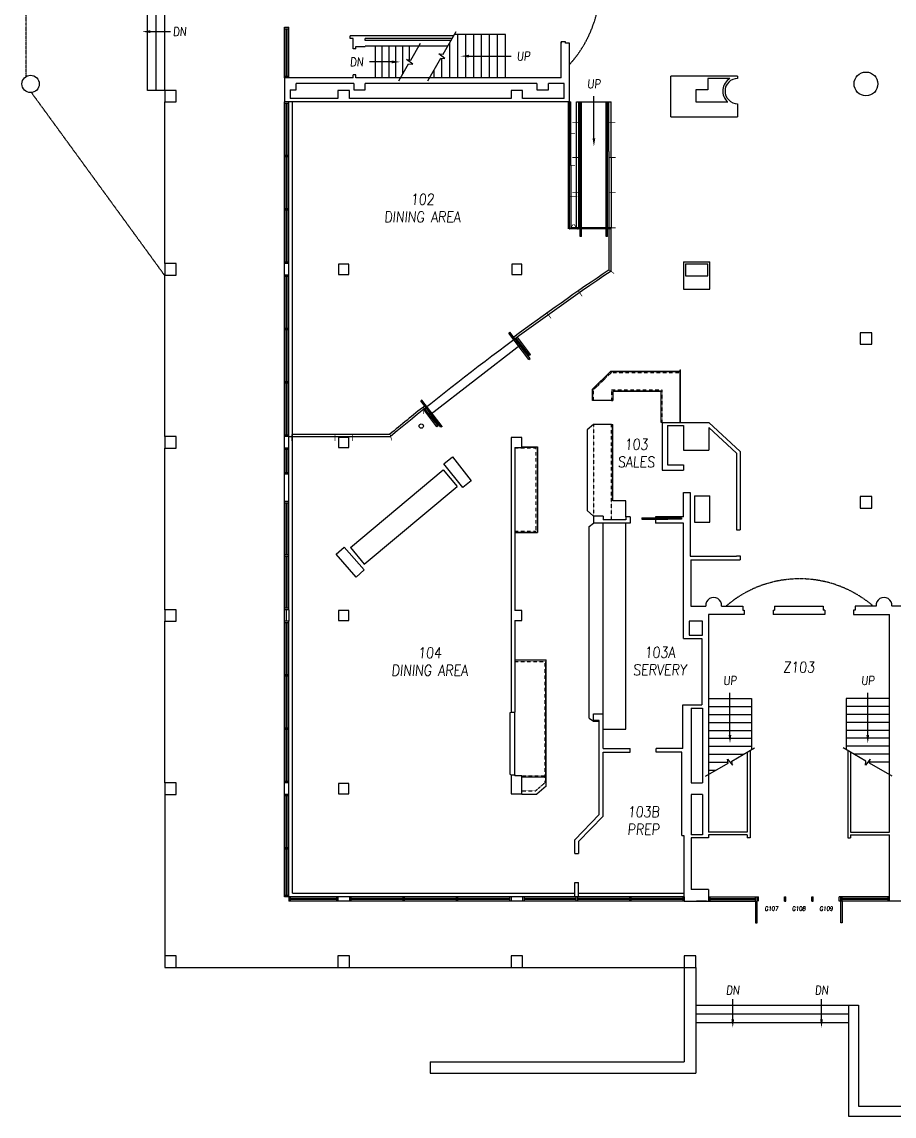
# Model space of a CAD drawing. Extents: x 1352 to 4778, y 442 to 3442.
# Drawn here: x 1352 to 2561, y 442 to 1959 of the extents above; entities that cross this region are included whole.
import ezdxf
from ezdxf.enums import TextEntityAlignment as Align

# ---------------------------------------------------------------- set-up
doc = ezdxf.new("R2010")
doc.units = 0
doc.header["$MEASUREMENT"] = 0
doc.linetypes.add('HIDDEN', pattern=[0.375, 0.25, -0.125])
doc.linetypes.add('HIDDEN2', pattern=[0.1875, 0.125, -0.0625])
for name, color, linetype in [('A-BELOW', 111, 'CONTINUOUS'), ('A-FS-ID', 6, 'CONTINUOUS'), ('A-FS-NM', 6, 'CONTINUOUS'), ('A-GLAZ', 191, 'CONTINUOUS'), ('A-OVHD', 111, 'CONTINUOUS'), ('A-STRS', 4, 'CONTINUOUS'), ('A-WL-EX', 171, 'CONTINUOUS')]:
    doc.layers.add(name, color=color, linetype=linetype)
doc.styles.get("Standard").update_dxf_attribs({"font": 'romans.shx', "width": 0.85, "oblique": 5, "height": 15})

msp = doc.modelspace()

# ---------------------------------------------------------------- linework, layer by layer
at = {"layer": 'A-BELOW'}
for p, q in [((1526, 1863.6), (1526, 2149.6)), ((1538, 1863.6), (1538, 2149.6)), ((1550, 1863.6), (1550, 2149.6)), ((1530.2, 1945.1), (1558, 1945.1)), ((1716, 1883.1), (1716, 1949.1)), ((1722, 1883.1), (1722, 1949.1)), ((1550, 1863.6), (1526, 1863.6)), ((2144.9, 1797.3), (2144.9, 1855.6)), ((1550, 1623.6), (1550, 1847.6)), ((1716, 1773.6), (1716, 1845.6)), ((1722, 1773.6), (1722, 1845.6)), ((1727.1, 750.7), (1727.1, 1847.6)), ((2109.8, 1671.5), (2109.8, 1847.6)), ((2111.1, 1847.6), (2112.8, 1847.6)), ((2111.1, 1671.5), (2111.1, 1847.6)), ((2112.8, 1759.6), (2112.8, 1847.6)), ((2120.8, 1847.6), (2168.8, 1847.6)), ((2120.8, 1673.1), (2120.8, 1847.6)), ((2123.8, 1673.1), (2123.8, 1847.6)), ((2125.8, 1661.1), (2125.8, 1847.6)), ((2127.8, 1661.1), (2127.8, 1847.6)), ((2161.8, 1779.1), (2161.8, 1847.6)), ((2163.8, 1779.1), (2163.8, 1847.6)), ((2165.8, 1779.1), (2165.8, 1847.6)), ((2168.8, 1770.6), (2168.8, 1847.6)), ((2161.8, 1661.1), (2161.8, 1779.1)), ((2163.8, 1661.1), (2163.8, 1779.1)), ((2166, 1673.1), (2166, 1779.1)), ((1716, 1699.6), (1716, 1771.6)), ((1722, 1699.6), (1722, 1771.6)), ((2168.8, 1770.6), (2168.8, 1673.1)), ((2112.8, 1759.6), (2112.8, 1673.1)), ((1716, 1625.6), (1716, 1697.6)), ((1722, 1625.6), (1722, 1697.6)), ((2125.8, 1671.5), (2111.1, 1671.5)), ((2112.8, 1671.5), (2112.8, 1673.1)), ((2120.8, 1673.1), (2112.8, 1673.1)), ((2125.8, 1673.1), (2120.8, 1673.1)), ((2125.8, 1673.1), (2124.8, 1673.1)), ((2161.8, 1673.1), (2127.8, 1673.1)), ((2161.8, 1673.1), (2127.8, 1673.1)), ((2161.8, 1671.5), (2127.8, 1671.5)), ((2169, 1673.1), (2163.8, 1673.1)), ((2168.8, 1673.1), (2163.8, 1673.1)), ((2168.8, 1671.5), (2163.8, 1671.5)), ((2166, 1614.9), (2166, 1673.1)), ((2168.8, 1613.1), (2168.8, 1673.1)), ((2168.8, 1613.1), (2168.8, 1671.5)), ((2127.8, 1661.1), (2125.8, 1661.1)), ((2163.8, 1661.1), (2161.8, 1661.1)), ((1550, 1383.6), (1550, 1607.6)), ((1716, 1533.6), (1716, 1605.6)), ((1722, 1533.6), (1722, 1605.6)), ((1716, 1459.6), (1716, 1531.6)), ((1722, 1459.6), (1722, 1531.6)), ((2054.9, 1490.6), (2026.8, 1527.1)), ((2057.2, 1497.5), (2038.8, 1521.4)), ((2044, 1511.3), (1917.3, 1413.6)), ((2054.9, 1490.6), (2056.5, 1491.9)), ((2057.2, 1497.5), (2055.6, 1496.3)), ((2168.4, 1474.5), (2142.8, 1449.5)), ((2168.4, 1474.5), (2264.4, 1474.5)), ((2264.4, 1476.2), (2265.1, 1476.2)), ((2264.4, 1403.2), (2264.4, 1476.2)), ((2265.1, 1403.2), (2265.1, 1476.2)), ((1716, 1385.6), (1716, 1457.6)), ((1722, 1385.6), (1722, 1457.6)), ((2142.8, 1433.5), (2142.8, 1449.5)), ((2170.9, 1446.2), (2170.9, 1433.5)), ((2237.9, 1446.2), (2170.9, 1446.2)), ((2237.9, 1403.2), (2237.9, 1446.2)), ((1934.5, 1397.9), (1906.4, 1434.3)), ((2144.5, 1433.5), (2142.8, 1433.5)), ((2169.1, 1433.5), (2144.5, 1433.5)), ((2169.1, 1433.5), (2170.9, 1433.5)), ((1927.3, 1397.4), (1909, 1421.1)), ((1928.9, 1398.6), (1927.3, 1397.4)), ((1934.5, 1397.9), (1932.9, 1396.6)), ((2144.5, 1400.5), (2135.5, 1392.9)), ((2169.1, 1400.5), (2144.5, 1400.5)), ((2169.1, 1400.5), (2170.9, 1400.5)), ((2170.9, 1294.5), (2170.9, 1400.5)), ((2239.6, 1403.2), (2237.9, 1403.2)), ((1722, 1383.6), (1863.2, 1383.6)), ((1726, 1386.9), (1862.1, 1386.9)), ((1727.1, 1383.9), (1863.2, 1383.9)), ((2135.5, 1392.9), (2135.5, 1281)), ((1550, 1143.6), (1550, 1367.6)), ((1716, 1333.6), (1716, 1365.6)), ((1722, 1333.6), (1722, 1365.6)), ((2045, 1369.6), (2066.5, 1369.6)), ((2066.5, 1369.6), (2066.5, 1250.6)), ((1807.3, 1229.7), (1936, 1337.6)), ((1936, 1337.6), (1955.3, 1314.6)), ((1716, 1293.6), (1716, 1331.6)), ((1722, 1293.6), (1722, 1331.6)), ((1826.5, 1206.7), (1955.3, 1314.6)), ((1716, 1219.6), (1716, 1291.6)), ((1722, 1219.6), (1722, 1291.6)), ((2189.3, 1294.5), (2170.9, 1294.5)), ((2189.3, 1272.5), (2189.3, 1294.5)), ((2144.5, 1273.5), (2135.5, 1281)), ((2138.2, 1259), (2144.5, 1263.5)), ((2157.5, 999.1), (2157.5, 1263.5)), ((2189.3, 977.9), (2189.3, 1263.5)), ((2211.3, 1270.9), (2211.3, 1269.4)), ((2211.3, 1270.9), (2247.3, 1270.9)), ((2211.3, 1269.4), (2247.3, 1269.4)), ((2247.3, 1270.9), (2247.3, 1269.4)), ((2035.5, 1250.6), (2066.5, 1250.6)), ((2138.2, 993.5), (2138.2, 1259)), ((1807.3, 1229.7), (1826.5, 1206.7)), ((1716, 1145.6), (1716, 1217.6)), ((1722, 1145.6), (1722, 1217.6)), ((1716, 1127.6), (1716, 1143.6)), ((1722, 1143.6), (1722, 1127.6)), ((1550, 903.6), (1550, 1127.6)), ((1716, 1053.6), (1716, 1125.6)), ((1722, 1053.6), (1722, 1125.6)), ((2035.5, 1074.1), (2078.5, 1074.1)), ((2078.5, 913.6), (2078.5, 1074.1)), ((1716, 979.6), (1716, 1051.6)), ((1722, 979.6), (1722, 1051.6)), ((2028.3, 1000.6), (2030.3, 1001.6)), ((2035.5, 914.6), (2035.5, 1001.6)), ((2028.3, 1000.6), (2028.3, 915.6)), ((2138.2, 993.5), (2144.3, 989.1)), ((2144.3, 989.1), (2152.3, 989.1)), ((1716, 905.6), (1716, 977.6)), ((1722, 905.6), (1722, 977.6)), ((2157.5, 977.9), (2189.3, 977.9)), ((2028.3, 915.6), (2030.3, 914.6)), ((2045, 912.1), (2078.5, 912.1)), ((2078.5, 898.9), (2078.5, 913.6)), ((2078.5, 898.9), (2066, 887.9)), ((1550, 887.6), (1550, 663.6)), ((1716, 813.6), (1716, 885.6)), ((1722, 813.6), (1722, 885.6)), ((2045, 888.6), (2045, 887.9)), ((2045, 887.9), (2066, 887.9)), ((1716, 747.6), (1716, 811.6)), ((1722, 747.6), (1722, 811.6)), ((1788, 745.6), (1724, 745.6)), ((1727.1, 750.7), (2118.3, 750.7)), ((1880, 745.6), (1808, 745.6)), ((1954, 745.6), (1882, 745.6)), ((2028, 745.6), (1956, 745.6)), ((2118.3, 745.6), (2048, 745.6)), ((2123.5, 750.7), (2269.5, 750.7)), ((2194, 745.6), (2123.5, 745.6)), ((2268, 745.6), (2196, 745.6)), ((2305.5, 745.6), (2369, 745.6)), ((2552.5, 745.6), (2489, 745.6)), ((1788, 739.6), (1724, 739.6)), ((1880, 739.6), (1808, 739.6)), ((1954, 739.6), (1882, 739.6)), ((2028, 739.6), (1956, 739.6)), ((2120, 739.6), (2048, 739.6)), ((2194, 739.6), (2122, 739.6)), ((2268, 739.6), (2196, 739.6)), ((2305.5, 739.6), (2369, 739.6)), ((2552.5, 739.6), (2489, 739.6)), ((1566, 647.6), (1790, 647.6)), ((1806, 647.6), (2030, 647.6)), ((2046, 647.6), (2270, 647.6)), ((2270, 647.6), (2270, 517.1)), ((2286, 647.6), (2286, 501.1)), ((2337.4, 575.9), (2337.4, 603.6)), ((2460.4, 575.9), (2460.4, 603.6)), ((2497.8, 595.6), (2497.8, 441.6)), ((2511.8, 595.6), (2511.8, 455.6)), ((1918, 517.1), (1918, 501.1)), ((1918, 517.1), (2270, 517.1)), ((1918, 501.1), (2286, 501.1)), ((2511.8, 455.6), (2811.8, 455.6)), ((2497.8, 441.6), (2811.8, 441.6))]:
    msp.add_line(p, q, dxfattribs=at)
at = {"layer": 'A-BELOW', "linetype": 'Continuous'}
for p, q in [((2056.5, 1491.9), (2028.4, 1528.3)), ((2055.6, 1496.3), (2037.2, 1520.2)), ((1932.9, 1396.6), (1904.8, 1433.1)), ((1928.9, 1398.6), (1910.6, 1422.3)), ((2286, 595.6), (2511.8, 595.6)), ((2286, 583.6), (2497.8, 583.6)), ((2286, 571.6), (2497.8, 571.6))]:
    msp.add_line(p, q, dxfattribs=at)
at = {"layer": 'A-BELOW', "linetype": 'HIDDEN2'}
for p, q in [((2169.1, 1472.7), (2144.5, 1448.8)), ((2169.1, 1472.7), (2264.4, 1472.7)), ((2144.5, 1433.5), (2144.5, 1448.8)), ((2169.1, 1448), (2169.1, 1433.5)), ((2239.6, 1448), (2169.1, 1448)), ((2239.6, 1403.2), (2239.6, 1448)), ((2144.5, 1400.5), (2144.5, 1273.5)), ((2169.1, 1268.5), (2169.1, 1400.5)), ((2035.5, 1367.9), (2064.8, 1367.9)), ((2064.8, 1252.4), (2064.8, 1367.9)), ((2035.5, 1252.4), (2064.8, 1252.4)), ((2035.5, 1072.1), (2077.5, 1072.1)), ((2077.5, 904.3), (2077.5, 1072.1)), ((2045, 913.6), (2077.5, 913.6)), ((2077.5, 904.3), (2064.2, 892.6)), ((2045, 892.6), (2064.2, 892.6))]:
    msp.add_line(p, q, dxfattribs=at)
at = {"layer": 'A-BELOW', "const_width": 1}
for points in [[(2124.3, 1819.4), (2115, 1819.4)], [(2165.5, 1819.4), (2174.8, 1819.4)], [(2109.8, 1803.6), (2118.8, 1803.6)], [(2109.8, 1759.6), (2118.8, 1759.6)], [(2124, 1770.6), (2114.8, 1770.6)], [(2165.8, 1770.6), (2175, 1770.6)], [(2109.8, 1716.3), (2118.8, 1716.3)], [(2112.8, 1716.3), (2121.8, 1716.3)], [(2124, 1721.9), (2114.8, 1721.9)], [(2165.8, 1721.9), (2175, 1721.9)], [(2110.9, 1670.5), (2116.3, 1678)], [(2122.7, 1670.5), (2117.3, 1678)], [(2165.8, 1673.1), (2175, 1673.1)], [(2165.5, 1614.9), (2172.9, 1609.8)], [(2123.3, 1585.6), (2128.6, 1578.3)], [(2080, 1555), (2085.4, 1547.6)], [(1909, 1425.3), (1909, 1415.1)], [(1726, 1386.9), (1726, 1377.6)], [(1786, 1386.9), (1786, 1377.6)], [(1810, 1386.9), (1810, 1377.4)], [(1862.2, 1387.1), (1864.8, 1378.3)]]:
    msp.add_lwpolyline(points, dxfattribs=at)
at = {"layer": 'A-BELOW'}
msp.add_circle((1905.6, 1398.2), 3, dxfattribs=at)
at = {"layer": 'A-BELOW', "linetype": 'Continuous'}
for centre, radius, start, end in [((4306.2, -1554.7), 3821.5, 124.0093, 129.7398), ((4306.2, -1554.7), 3824.5, 124.0287, 126.4558), ((4303.8, -1556.5), 3833.2, 126.4136, 126.4435), ((4306.2, -1554.7), 3824.5, 128.793, 129.7235), ((4308.6, -1552.8), 3833.2, 128.8053, 128.8352)]:
    msp.add_arc(centre, radius, start, end, dxfattribs=at)
at = {"layer": 'A-BELOW'}
for points in [[(1530.2, 1943.2), (1530.2, 1947.1), (1518.6, 1945.1)], [(2146.8, 1797.3), (2143, 1797.3), (2144.9, 1785.6)], [(2335.4, 575.9), (2339.3, 575.9), (2337.4, 564.2)], [(2462.3, 575.9), (2458.4, 575.9), (2460.4, 564.2)]]:
    msp.add_solid(points, dxfattribs=at)
at = {"layer": 'A-GLAZ'}
for p, q in [((1716, 1951.1), (1722, 1951.1)), ((1716, 1949.1), (1716, 1951.1)), ((1716, 1949.1), (1722, 1949.1)), ((1718.5, 1883.1), (1718.5, 1949.1)), ((1718.8, 1883.1), (1718.8, 1949.1)), ((1719.3, 1883.1), (1719.3, 1949.1)), ((1719.5, 1883.1), (1719.5, 1949.1)), ((1722, 1949.1), (1722, 1951.1)), ((1716, 1881.1), (1716, 1883.1)), ((1722, 1883.1), (1716, 1883.1)), ((1722, 1881.1), (1722, 1883.1)), ((1722, 1847.6), (1716, 1847.6)), ((1716, 1845.6), (1716, 1847.6)), ((1722, 1845.6), (1716, 1845.6)), ((1718.5, 1773.6), (1718.5, 1845.6)), ((1718.8, 1773.6), (1718.8, 1845.6)), ((1719.3, 1773.6), (1719.3, 1845.6)), ((1719.5, 1773.6), (1719.5, 1845.6)), ((1722, 1845.6), (1722, 1847.6)), ((1722, 1773.6), (1716, 1773.6)), ((1716, 1771.6), (1716, 1773.6)), ((1722, 1771.6), (1716, 1771.6)), ((1718.5, 1699.6), (1718.5, 1771.6)), ((1718.8, 1699.6), (1718.8, 1771.6)), ((1719.3, 1699.6), (1719.3, 1771.6)), ((1719.5, 1699.6), (1719.5, 1771.6)), ((1722, 1771.6), (1722, 1773.6)), ((1716, 1697.6), (1716, 1699.6)), ((1722, 1699.6), (1716, 1699.6)), ((1722, 1697.6), (1722, 1699.6)), ((1722, 1697.6), (1716, 1697.6)), ((1718.5, 1625.6), (1718.5, 1697.6)), ((1718.8, 1625.6), (1718.8, 1697.6)), ((1719.3, 1625.6), (1719.3, 1697.6)), ((1719.5, 1625.6), (1719.5, 1697.6)), ((1722, 1625.6), (1716, 1625.6)), ((1716, 1623.6), (1716, 1625.6)), ((1722, 1623.6), (1716, 1623.6)), ((1716, 1607.6), (1716, 1623.6)), ((1722, 1623.6), (1722, 1625.6)), ((1722, 1607.6), (1722, 1623.6)), ((1716, 1605.6), (1716, 1607.6)), ((1722, 1607.6), (1716, 1607.6)), ((1722, 1605.6), (1716, 1605.6)), ((1718.5, 1533.6), (1718.5, 1605.6)), ((1718.8, 1533.6), (1718.8, 1605.6)), ((1719.3, 1533.6), (1719.3, 1605.6)), ((1719.5, 1533.6), (1719.5, 1605.6)), ((1722, 1605.6), (1722, 1607.6)), ((1722, 1533.6), (1716, 1533.6)), ((1716, 1531.6), (1716, 1533.6)), ((1722, 1531.6), (1722, 1533.6)), ((1722, 1531.6), (1716, 1531.6)), ((1718.5, 1459.6), (1718.5, 1531.6)), ((1718.8, 1459.6), (1718.8, 1531.6)), ((1719.3, 1459.6), (1719.3, 1531.6)), ((1719.5, 1459.6), (1719.5, 1531.6)), ((1716, 1457.6), (1716, 1459.6)), ((1722, 1459.6), (1716, 1459.6)), ((1722, 1457.6), (1716, 1457.6)), ((1718.5, 1385.6), (1718.5, 1457.6)), ((1718.8, 1385.6), (1718.8, 1457.6)), ((1719.3, 1385.6), (1719.3, 1457.6)), ((1719.5, 1385.6), (1719.5, 1457.6)), ((1722, 1457.6), (1722, 1459.6)), ((1722, 1385.6), (1716, 1385.6)), ((1716, 1383.6), (1716, 1385.6)), ((1722, 1383.6), (1716, 1383.6)), ((1716, 1367.6), (1716, 1383.6)), ((1722, 1383.6), (1722, 1385.6)), ((1722, 1367.6), (1722, 1383.6)), ((1716, 1365.6), (1716, 1367.6)), ((1722, 1367.6), (1716, 1367.6)), ((1722, 1365.6), (1716, 1365.6)), ((1718.5, 1333.6), (1718.5, 1365.6)), ((1718.8, 1333.6), (1718.8, 1365.6)), ((1719.3, 1333.6), (1719.3, 1365.6)), ((1719.5, 1333.6), (1719.5, 1365.6)), ((1722, 1365.6), (1722, 1367.6)), ((1716, 1331.6), (1716, 1333.6)), ((1722, 1333.6), (1716, 1333.6)), ((1722, 1331.6), (1716, 1331.6)), ((1722, 1331.6), (1722, 1333.6)), ((1716, 1291.6), (1716, 1293.6)), ((1722, 1293.6), (1716, 1293.6)), ((1722, 1291.6), (1716, 1291.6)), ((1718.5, 1219.6), (1718.5, 1291.6)), ((1718.8, 1219.6), (1718.8, 1291.6)), ((1719.3, 1219.6), (1719.3, 1291.6)), ((1719.5, 1219.6), (1719.5, 1291.6)), ((1722, 1291.6), (1722, 1293.6)), ((1722, 1219.6), (1716, 1219.6)), ((1716, 1217.6), (1716, 1219.6)), ((1722, 1217.6), (1716, 1217.6)), ((1718.5, 1145.6), (1718.5, 1217.6)), ((1718.8, 1145.6), (1718.8, 1217.6)), ((1719.3, 1145.6), (1719.3, 1217.6)), ((1719.5, 1145.6), (1719.5, 1217.6)), ((1722, 1217.6), (1722, 1219.6)), ((1716, 1143.6), (1716, 1145.6)), ((1722, 1145.6), (1716, 1145.6)), ((1716, 1127.6), (1716, 1143.6)), ((1722, 1143.6), (1716, 1143.6)), ((1722, 1143.6), (1722, 1145.6)), ((1722, 1143.6), (1722, 1127.6)), ((1722, 1127.6), (1716, 1127.6)), ((1716, 1125.6), (1716, 1127.6)), ((1722, 1125.6), (1716, 1125.6)), ((1718.5, 1053.6), (1718.5, 1125.6)), ((1718.8, 1053.6), (1718.8, 1125.6)), ((1719.3, 1053.6), (1719.3, 1125.6)), ((1719.5, 1053.6), (1719.5, 1125.6)), ((1722, 1125.6), (1722, 1127.6)), ((1716, 1051.6), (1716, 1053.6)), ((1722, 1053.6), (1716, 1053.6)), ((1722, 1051.6), (1716, 1051.6)), ((1718.5, 979.6), (1718.5, 1051.6)), ((1718.8, 979.6), (1718.8, 1051.6)), ((1719.3, 979.6), (1719.3, 1051.6)), ((1719.5, 979.6), (1719.5, 1051.6)), ((1722, 1051.6), (1722, 1053.6)), ((1722, 979.6), (1716, 979.6)), ((1716, 977.6), (1716, 979.6)), ((1722, 977.6), (1716, 977.6)), ((1718.5, 905.6), (1718.5, 977.6)), ((1718.8, 905.6), (1718.8, 977.6)), ((1719.3, 905.6), (1719.3, 977.6)), ((1719.5, 905.6), (1719.5, 977.6)), ((1722, 977.6), (1722, 979.6)), ((1716, 903.6), (1716, 905.6)), ((1722, 905.6), (1716, 905.6)), ((1722, 903.6), (1716, 903.6)), ((1716, 887.6), (1716, 903.6)), ((1722, 903.6), (1722, 905.6)), ((1722, 887.6), (1722, 903.6)), ((1716, 885.6), (1716, 887.6)), ((1722, 887.6), (1716, 887.6)), ((1722, 885.6), (1716, 885.6)), ((1718.5, 813.6), (1718.5, 885.6)), ((1718.8, 813.6), (1718.8, 885.6)), ((1719.3, 813.6), (1719.3, 885.6)), ((1719.5, 813.6), (1719.5, 885.6)), ((1722, 885.6), (1722, 887.6)), ((1722, 813.6), (1716, 813.6)), ((1716, 811.6), (1716, 813.6)), ((1722, 811.6), (1716, 811.6)), ((1718.5, 747.6), (1718.5, 811.6)), ((1718.8, 747.6), (1718.8, 811.6)), ((1719.3, 747.6), (1719.3, 811.6)), ((1719.5, 747.6), (1719.5, 811.6)), ((1722, 811.6), (1722, 813.6)), ((1716, 745.6), (1716, 747.6)), ((1722, 747.6), (1716, 747.6)), ((1722, 745.6), (1716, 745.6)), ((1722, 745.6), (1722, 747.6)), ((1724, 745.6), (1722, 745.6)), ((1722, 745.6), (1722, 739.6)), ((1724, 745.6), (1724, 739.6)), ((1788, 745.6), (1788, 739.6)), ((1790, 745.6), (1788, 745.6)), ((1790, 745.6), (1790, 739.6)), ((1806, 745.6), (1790, 745.6)), ((1808, 745.6), (1806, 745.6)), ((1806, 745.6), (1806, 739.6)), ((1808, 745.6), (1808, 739.6)), ((1880, 745.6), (1880, 739.6)), ((1882, 745.6), (1880, 745.6)), ((1882, 745.6), (1882, 739.6)), ((1956, 745.6), (1954, 745.6)), ((1954, 745.6), (1954, 739.6)), ((1956, 745.6), (1956, 739.6)), ((2028, 745.6), (2028, 739.6)), ((2030, 745.6), (2028, 745.6)), ((2046, 745.6), (2030, 745.6)), ((2030, 745.6), (2030, 739.6)), ((2048, 745.6), (2046, 745.6)), ((2046, 745.6), (2046, 739.6)), ((2048, 745.6), (2048, 739.6)), ((2120, 745.6), (2120, 739.6)), ((2122, 745.6), (2122, 739.6)), ((2196, 745.6), (2194, 745.6)), ((2194, 745.6), (2194, 739.6)), ((2196, 745.6), (2196, 739.6)), ((2269.5, 745.6), (2268, 745.6)), ((2268, 745.6), (2268, 739.6)), ((2303.5, 745.6), (2305.5, 745.6)), ((2305.5, 745.6), (2305.5, 739.6)), ((2369, 739.6), (2369, 745.6)), ((2369, 745.6), (2373, 745.6)), ((2371, 739.6), (2371, 745.6)), ((2371, 739.6), (2371, 745.6)), ((2371, 739.6), (2371, 745.6)), ((2373, 739.6), (2373, 745.6)), ((2409, 739.6), (2409, 745.6)), ((2409, 745.6), (2411, 745.6)), ((2411, 739.6), (2411, 745.6)), ((2447, 739.6), (2447, 745.6)), ((2447, 745.6), (2449, 745.6)), ((2449, 739.6), (2449, 745.6)), ((2487, 745.6), (2485, 745.6)), ((2485, 739.6), (2485, 745.6)), ((2487, 739.6), (2487, 745.6)), ((2489, 745.6), (2487, 745.6)), ((2487, 739.6), (2487, 745.6)), ((2489, 739.6), (2489, 745.6)), ((2554.5, 745.6), (2552.5, 745.6)), ((2552.5, 745.6), (2552.5, 739.6)), ((1724, 739.6), (1722, 739.6)), ((1788, 743.1), (1724, 743.1)), ((1788, 742.9), (1724, 742.9)), ((1788, 742.4), (1724, 742.4)), ((1788, 742.1), (1724, 742.1)), ((1790, 739.6), (1788, 739.6)), ((1806, 739.6), (1790, 739.6)), ((1808, 739.6), (1806, 739.6)), ((1880, 743.1), (1808, 743.1)), ((1880, 742.9), (1808, 742.9)), ((1880, 742.4), (1808, 742.4)), ((1880, 742.1), (1808, 742.1)), ((1882, 739.6), (1880, 739.6)), ((1954, 743.1), (1882, 743.1)), ((1954, 742.9), (1882, 742.9)), ((1954, 742.4), (1882, 742.4)), ((1954, 742.1), (1882, 742.1)), ((1956, 739.6), (1954, 739.6)), ((2028, 743.1), (1956, 743.1)), ((2028, 742.9), (1956, 742.9)), ((2028, 742.4), (1956, 742.4)), ((2028, 742.1), (1956, 742.1)), ((2030, 739.6), (2028, 739.6)), ((2046, 739.6), (2030, 739.6)), ((2048, 739.6), (2046, 739.6)), ((2120, 743.1), (2048, 743.1)), ((2120, 742.9), (2048, 742.9)), ((2120, 742.4), (2048, 742.4)), ((2120, 742.1), (2048, 742.1)), ((2122, 739.6), (2120, 739.6)), ((2194, 743.1), (2122, 743.1)), ((2194, 742.9), (2122, 742.9)), ((2194, 742.4), (2122, 742.4)), ((2194, 742.1), (2122, 742.1)), ((2196, 739.6), (2194, 739.6)), ((2268, 743.1), (2196, 743.1)), ((2268, 742.9), (2196, 742.9)), ((2268, 742.4), (2196, 742.4)), ((2268, 742.1), (2196, 742.1)), ((2270, 739.6), (2268, 739.6)), ((2303.5, 739.6), (2305.5, 739.6)), ((2305.5, 743.1), (2369, 743.1)), ((2305.5, 742.9), (2369, 742.9)), ((2305.5, 742.4), (2369, 742.4)), ((2305.5, 742.1), (2369, 742.1)), ((2369, 739.6), (2369, 709.6)), ((2371, 709.6), (2371, 739.6)), ((2409, 739.6), (2411, 739.6)), ((2447, 739.6), (2449, 739.6)), ((2487, 739.6), (2485, 739.6)), ((2489, 739.6), (2487, 739.6)), ((2487, 709.6), (2487, 739.6)), ((2552.5, 743.1), (2489, 743.1)), ((2552.5, 742.9), (2489, 742.9)), ((2552.5, 742.4), (2489, 742.4)), ((2552.5, 742.1), (2489, 742.1)), ((2489, 739.6), (2489, 709.6)), ((2554.5, 739.6), (2552.5, 739.6)), ((2369, 709.6), (2371, 709.6)), ((2489, 709.6), (2487, 709.6))]:
    msp.add_line(p, q, dxfattribs=at)
at = {"layer": 'A-OVHD', "linetype": 'HIDDEN'}
for p, q in [((1358.1, 1883), (1358.1, 2130.2)), ((1550, 1607.1), (1365.3, 1860.7))]:
    msp.add_line(p, q, dxfattribs=at)
for centre, radius, start, end in [((1992.8, 2007.6), 160.2, 317.6126, 42.3874), ((2430, 1030.4), 156.1, 49.2991, 130.7009)]:
    msp.add_arc(centre, radius, start, end, dxfattribs=at)
at = {"layer": 'A-STRS'}
for p, q in [((1935.8, 1913.7), (1953.9, 1945.1)), ((1891, 1905.7), (1904.5, 1929.1)), ((1945.3, 1881.1), (1945.3, 1930.2)), ((2022.3, 1941.1), (1951.6, 1941.1)), ((1956.3, 1881.1), (1956.3, 1941.1)), ((1967.3, 1881.1), (1967.3, 1941.1)), ((1978.3, 1881.1), (1978.3, 1941.1)), ((1989.3, 1881.1), (1989.3, 1941.1)), ((2000.3, 1881.1), (2000.3, 1941.1)), ((2011.3, 1881.1), (2011.3, 1941.1)), ((2022.3, 1881.1), (2022.3, 1941.1)), ((1842, 1881.1), (1842, 1925.1)), ((1851.5, 1881.1), (1851.5, 1925.1)), ((1861, 1881.1), (1861, 1925.1)), ((1870.5, 1881.1), (1870.5, 1925.1)), ((1880, 1886.7), (1880, 1925.1)), ((1889.5, 1905.9), (1889.5, 1925.1)), ((1938.4, 1907.8), (1930.1, 1914.4)), ((1930.1, 1914.4), (1935.8, 1913.7)), ((1864.7, 1903.1), (1834, 1903.1)), ((1874.5, 1877.1), (1888, 1900.5)), ((1893.7, 1899.8), (1885.3, 1906.4)), ((1885.3, 1906.4), (1891, 1905.7)), ((1888, 1900.5), (1893.7, 1899.8)), ((1914.6, 1877.1), (1932.8, 1908.5)), ((1932.8, 1908.5), (1938.4, 1907.8)), ((1934.3, 1881.1), (1934.3, 1908.3)), ((1971.9, 1911.1), (2030.3, 1911.1)), ((1923.3, 1881.1), (1923.3, 1892.1)), ((2303.5, 1020.4), (2363.5, 1020.4)), ((2333.5, 970), (2333.5, 1028.4)), ((2363.5, 1020.4), (2363.5, 949.7)), ((2554.5, 1020.4), (2494.5, 1020.4)), ((2494.5, 1020.4), (2494.5, 949.7)), ((2524.5, 970), (2524.5, 1028.4)), ((2303.5, 1009.4), (2363.5, 1009.4)), ((2554.5, 1009.4), (2494.5, 1009.4)), ((2303.5, 998.4), (2363.5, 998.4)), ((2303.5, 987.4), (2363.5, 987.4)), ((2554.5, 998.4), (2494.5, 998.4)), ((2554.5, 987.4), (2494.5, 987.4)), ((2303.5, 976.4), (2363.5, 976.4)), ((2554.5, 976.4), (2494.5, 976.4)), ((2303.5, 965.4), (2363.5, 965.4)), ((2554.5, 965.4), (2494.5, 965.4)), ((2303.5, 954.4), (2363.5, 954.4)), ((2303.5, 943.4), (2352.6, 943.4)), ((2336.1, 933.9), (2367.5, 952)), ((2521.9, 933.9), (2490.5, 952)), ((2554.5, 954.4), (2494.5, 954.4)), ((2554.5, 943.4), (2505.4, 943.4)), ((2299.5, 912.7), (2330.9, 930.9)), ((2303.5, 932.4), (2330.7, 932.4)), ((2330.9, 930.9), (2330.2, 936.5)), ((2330.2, 936.5), (2336.8, 928.2)), ((2336.8, 928.2), (2336.1, 933.9)), ((2527.8, 936.5), (2521.2, 928.2)), ((2521.2, 928.2), (2521.9, 933.9)), ((2527.1, 930.9), (2527.8, 936.5)), ((2558.5, 912.7), (2527.1, 930.9)), ((2554.5, 932.4), (2527.3, 932.4)), ((2303.5, 921.4), (2314.4, 921.4))]:
    msp.add_line(p, q, dxfattribs=at)
for points in [[(1971.9, 1909.2), (1971.9, 1913.1), (1960.3, 1911.1)], [(1864.7, 1905.1), (1864.7, 1901.2), (1876.4, 1903.1)], [(2331.6, 970), (2335.4, 970), (2333.5, 958.4)], [(2526.4, 970), (2522.6, 970), (2524.5, 958.4)]]:
    msp.add_solid(points, dxfattribs=at)
at = {"layer": 'A-WL-EX'}
for p, q in [((1807, 1935.4), (1807, 1939.1)), ((1950.4, 1939.1), (1807, 1939.1)), ((1811, 1935.4), (1807, 1935.4)), ((1811, 1921.1), (1811, 1935.4)), ((1828, 1932.7), (1828, 1935.4)), ((1948.3, 1935.4), (1828, 1935.4)), ((1946.7, 1932.7), (1828, 1932.7)), ((2099.5, 1928.9), (2099.5, 1930.9)), ((2099.5, 1930.9), (2099.5, 1928.9)), ((2105.4, 1930.9), (2099.5, 1930.9)), ((2099.5, 1881.1), (2099.5, 1928.9)), ((2105.4, 1928.9), (2105.4, 1930.9)), ((2111.1, 1928.9), (2105.4, 1928.9)), ((2111.1, 1847.6), (2111.1, 1928.9)), ((1814.8, 1921.1), (1811, 1921.1)), ((1814.8, 1924.4), (1828, 1924.4)), ((1814.8, 1921.1), (1814.8, 1924.4)), ((1828, 1924.4), (1828, 1925.1)), ((1942.3, 1925.1), (1828, 1925.1)), ((2099.5, 1881.1), (2099.5, 1914.5)), ((1716, 1881.1), (1716, 1847.6)), ((1811, 1881.1), (1716, 1881.1)), ((1814.8, 1885.1), (1811, 1885.1)), ((1811, 1881.1), (1811, 1885.1)), ((1814.8, 1881.1), (1814.8, 1885.1)), ((2099.5, 1881.1), (1814.8, 1881.1)), ((2344.1, 1883.2), (2251.6, 1883.2)), ((2251.6, 1827.2), (2251.6, 1883.2)), ((2344.1, 1883.2), (2344.1, 1880.2)), ((1732, 1864.6), (1732, 1873.1)), ((1812, 1873.1), (1732, 1873.1)), ((1812, 1873.1), (1812, 1864.6)), ((1828, 1864.6), (1828, 1873.1)), ((2066, 1873.1), (1828, 1873.1)), ((2066, 1873.1), (2066, 1864.6)), ((2082, 1864.6), (2082, 1873.1)), ((2103.5, 1873.1), (2082, 1873.1)), ((2103.5, 1852.4), (2103.5, 1873.1)), ((2333.4, 1880.2), (2303, 1880.2)), ((2303, 1880.2), (2303, 1864.6)), ((1550, 1863.6), (1550, 1847.6)), ((1566, 1863.6), (1550, 1863.6)), ((1566, 1847.6), (1566, 1863.6)), ((1724, 1864.6), (1732, 1864.6)), ((1724, 1864.6), (1724, 1852.4)), ((1790, 1852.4), (1724, 1852.4)), ((1790, 1863.6), (1790, 1852.4)), ((1806, 1863.6), (1790, 1863.6)), ((1806, 1852.4), (1806, 1863.6)), ((2030, 1852.4), (1806, 1852.4)), ((1812, 1864.6), (1828, 1864.6)), ((2030, 1863.6), (2030, 1852.4)), ((2046, 1863.6), (2030, 1863.6)), ((2046, 1852.4), (2046, 1863.6)), ((2103.5, 1852.4), (2046, 1852.4)), ((2066, 1864.6), (2082, 1864.6)), ((2303, 1864.6), (2286, 1864.6)), ((2286, 1864.6), (2286, 1847.6)), ((1550, 1847.6), (1566, 1847.6)), ((2111.1, 1847.6), (1716, 1847.6)), ((2286, 1847.6), (2330.3, 1847.6)), ((2344.1, 1845.2), (2344.1, 1827.2)), ((2251.6, 1827.2), (2344.1, 1827.2)), ((1566, 1623.6), (1550, 1623.6)), ((1550, 1623.6), (1550, 1607.6)), ((1566, 1607.6), (1566, 1623.6)), ((2269.1, 1626), (2305.6, 1626)), ((2269.1, 1626), (2269.1, 1588.2)), ((2271.7, 1623.4), (2303, 1623.4)), ((2271.7, 1623.4), (2271.7, 1606.4)), ((2303, 1606.4), (2303, 1623.4)), ((2305.6, 1588.2), (2305.6, 1626)), ((1805, 1622.6), (1791, 1622.6)), ((1791, 1622.6), (1791, 1608.6)), ((1791, 1608.6), (1805, 1608.6)), ((1805, 1608.6), (1805, 1622.6)), ((2045, 1622.6), (2031, 1622.6)), ((2031, 1622.6), (2031, 1608.6)), ((2031, 1608.6), (2045, 1608.6)), ((2045, 1608.6), (2045, 1622.6)), ((1550, 1607.6), (1566, 1607.6)), ((2271.7, 1606.4), (2303, 1606.4)), ((2269.1, 1588.2), (2305.6, 1588.2)), ((2530, 1527.6), (2514, 1527.6)), ((2514, 1527.6), (2514, 1511.6)), ((2530, 1511.6), (2530, 1527.6)), ((2514, 1511.6), (2530, 1511.6)), ((2239.6, 1403.2), (2239.6, 1337.2)), ((2239.6, 1403.2), (2304.4, 1403.2)), ((2246.9, 1399.2), (2246.9, 1344.7)), ((2246.9, 1399.2), (2268.9, 1399.2)), ((2268.9, 1399.2), (2268.9, 1365)), ((2304.4, 1403.2), (2347.4, 1363)), ((2304.4, 1396.4), (2342.4, 1360.8)), ((2304.4, 1396.4), (2304.4, 1365)), ((1566, 1383.6), (1550, 1383.6)), ((1550, 1383.6), (1550, 1367.6)), ((1566, 1367.6), (1566, 1383.6)), ((1805, 1382.6), (1791, 1382.6)), ((1791, 1382.6), (1791, 1368.6)), ((1805, 1368.6), (1805, 1382.6)), ((2030.3, 1382.6), (2030.3, 1001.6)), ((2045, 1382.6), (2030.3, 1382.6)), ((2045, 1368.6), (2045, 1382.6)), ((1550, 1367.6), (1566, 1367.6)), ((1791, 1368.6), (1805, 1368.6)), ((2035.5, 1368.6), (2035.5, 1142.6)), ((2035.5, 1368.6), (2045, 1368.6)), ((1936.9, 1346.1), (1948.7, 1355.5)), ((1948.7, 1355.5), (1974.8, 1322.5)), ((2268.9, 1365), (2304.4, 1365)), ((2342.4, 1360.8), (2342.4, 1254.2)), ((2347.4, 1363), (2347.4, 1254.2)), ((1963, 1313.2), (1936.9, 1346.1)), ((2239.6, 1337.2), (2269.1, 1337.2)), ((2246.9, 1344.7), (2269.1, 1344.7)), ((2269.1, 1344.7), (2269.1, 1337.2)), ((1974.8, 1322.5), (1963, 1313.2)), ((2269.1, 1306), (2278.4, 1306)), ((2269.1, 1272.5), (2269.1, 1306)), ((2278.4, 1306), (2278.4, 1217.7)), ((2284.4, 1301.5), (2305.4, 1301.5)), ((2284.4, 1301.5), (2284.4, 1265)), ((2305.4, 1265), (2305.4, 1301.5)), ((2530, 1300.6), (2514, 1300.6)), ((2514, 1300.6), (2514, 1284.6)), ((2530, 1284.6), (2530, 1300.6)), ((2514, 1284.6), (2530, 1284.6)), ((2144.5, 1273.5), (2144.5, 1263.5)), ((2157.5, 1273.5), (2144.5, 1273.5)), ((2195.3, 1263.5), (2144.5, 1263.5)), ((2157.5, 1273.5), (2157.5, 1268.5)), ((2189.3, 1268.5), (2157.5, 1268.5)), ((2195.3, 1272.5), (2189.3, 1272.5)), ((2189.3, 1272.5), (2189.3, 1268.5)), ((2195.3, 1272.5), (2195.3, 1263.5)), ((2269.1, 1272.5), (2230.3, 1272.5)), ((2230.3, 1272.5), (2230.3, 1271)), ((2266.3, 1271), (2230.3, 1271)), ((2230.3, 1269.2), (2230.3, 1263.5)), ((2266.3, 1269.2), (2230.3, 1269.2)), ((2269.1, 1263.5), (2230.3, 1263.5)), ((2266.3, 1271), (2266.3, 1269.2)), ((2269.1, 1103.9), (2269.1, 1263.5)), ((2284.4, 1265), (2305.4, 1265)), ((2342.4, 1254.2), (2347.4, 1254.2)), ((1787.5, 1220.5), (1798.8, 1230.4)), ((1798.8, 1230.4), (1826.5, 1198.8)), ((1815.2, 1188.9), (1787.5, 1220.5)), ((2278.4, 1217.7), (2342.4, 1217.7)), ((2342.4, 1218.2), (2342.4, 1217.7)), ((2342.4, 1218.2), (2347.4, 1218.2)), ((2347.4, 1218.2), (2347.4, 1212.7)), ((1826.5, 1198.8), (1815.2, 1188.9)), ((2279.4, 1212.7), (2347.4, 1212.7)), ((2279.4, 1212.7), (2279.4, 1148.7)), ((1566, 1143.6), (1550, 1143.6)), ((1550, 1143.6), (1550, 1127.6)), ((1566, 1127.6), (1566, 1143.6)), ((1719, 1127.6), (1719, 1143.6)), ((1805, 1142.6), (1791, 1142.6)), ((1791, 1142.6), (1791, 1128.6)), ((1805, 1128.6), (1805, 1142.6)), ((2045, 1142.6), (2035.5, 1142.6)), ((2045, 1128.6), (2045, 1142.6)), ((2279.4, 1148.7), (2299.9, 1148.7)), ((2321.9, 1148.7), (2351.3, 1148.7)), ((2351.3, 1148.7), (2351.3, 1143)), ((2351.3, 1143), (2353.3, 1143)), ((2353.3, 1143), (2353.3, 1137.1)), ((2393.3, 1143), (2395.3, 1143)), ((2393.3, 1143), (2393.3, 1137.1)), ((2395.3, 1148.7), (2395.3, 1143)), ((2395.3, 1148.7), (2462.8, 1148.7)), ((2462.8, 1148.7), (2462.8, 1143)), ((2464.8, 1143), (2462.8, 1143)), ((2464.8, 1143), (2464.8, 1137.1)), ((2504.8, 1143), (2504.8, 1137.1)), ((2506.8, 1143), (2504.8, 1143)), ((2536.1, 1148.7), (2506.8, 1148.7)), ((2506.8, 1148.7), (2506.8, 1143)), ((2588, 1148.7), (2558.1, 1148.7)), ((1550, 1127.6), (1566, 1127.6)), ((1791, 1128.6), (1805, 1128.6)), ((2035.5, 1128.6), (2035.5, 1001.6)), ((2035.5, 1128.6), (2045, 1128.6)), ((2295.5, 1127.6), (2277.1, 1127.6)), ((2277.1, 1127.6), (2277.1, 1108.5)), ((2295.5, 1108.5), (2295.5, 1127.6)), ((2353.3, 1137.1), (2303.5, 1137.1)), ((2303.5, 1137.1), (2303.5, 835.4)), ((2464.8, 1137.1), (2393.3, 1137.1)), ((2504.8, 1137.1), (2554.5, 1137.1)), ((2554.5, 835.4), (2554.5, 1137.1)), ((2277.1, 1108.5), (2295.5, 1108.5)), ((2269.1, 1103.9), (2294.5, 1103.9)), ((2294.5, 1103.9), (2294.5, 1011.9)), ((2030.3, 1001.6), (2035.5, 1001.6)), ((2268, 1011.9), (2294.5, 1011.9)), ((2268, 951.4), (2268, 1011.9)), ((2279.5, 1007.2), (2295.5, 1007.2)), ((2279.5, 1007.2), (2279.5, 903.6)), ((2295.5, 1007.2), (2295.5, 903.6)), ((2144.5, 990.1), (2144.5, 999.1)), ((2144.5, 999.1), (2157.5, 999.1)), ((2152.3, 990.1), (2144.5, 990.1)), ((2152.3, 859.6), (2152.3, 990.1)), ((2157.5, 951.4), (2157.5, 999.1)), ((2157.5, 951.4), (2157.5, 990.1)), ((2157.5, 951.4), (2195, 951.4)), ((2157.5, 857.5), (2157.5, 946.1)), ((2157.5, 946.1), (2195, 946.1)), ((2195, 946.1), (2195, 951.4)), ((2231, 946.1), (2231, 951.4)), ((2268, 951.4), (2231, 951.4)), ((2266.8, 946.1), (2231, 946.1)), ((2266.8, 830.5), (2266.8, 946.1)), ((2357.5, 946.5), (2357.5, 835.4)), ((2361.3, 948.7), (2361.3, 827.6)), ((2496.8, 948.7), (2496.8, 827.6)), ((2500.5, 946.5), (2500.5, 835.4)), ((2030.3, 914.6), (2035.5, 914.6)), ((2030.3, 914.6), (2030.3, 888.6)), ((2035.5, 914.6), (2035.5, 913.6)), ((2045, 913.6), (2035.5, 913.6)), ((2045, 888.6), (2045, 913.6)), ((1566, 903.6), (1550, 903.6)), ((1550, 903.6), (1550, 887.6)), ((1566, 887.6), (1566, 903.6)), ((1805, 902.6), (1791, 902.6)), ((1791, 902.6), (1791, 888.6)), ((1805, 888.6), (1805, 902.6)), ((2279.5, 903.6), (2295.5, 903.6)), ((1550, 887.6), (1566, 887.6)), ((1791, 888.6), (1805, 888.6)), ((2030.3, 888.6), (2045, 888.6)), ((2279.5, 887.6), (2279.5, 831.6)), ((2295.5, 887.6), (2279.5, 887.6)), ((2295.5, 887.6), (2295.5, 831.6)), ((2118.3, 824.6), (2152.3, 859.6)), ((2123.5, 822.5), (2157.5, 857.5)), ((2357.5, 835.4), (2303.5, 835.4)), ((2500.5, 835.4), (2554.5, 835.4)), ((2118.3, 805.6), (2118.3, 824.6)), ((2123.5, 822.5), (2123.5, 805.6)), ((2266.8, 830.5), (2269.5, 830.5)), ((2269.5, 830.5), (2269.5, 745.6)), ((2295.5, 831.6), (2279.5, 831.6)), ((2303.5, 827.6), (2279.5, 827.6)), ((2279.5, 827.6), (2279.5, 755.6)), ((2303.5, 831.6), (2303.5, 827.6)), ((2357.5, 831.6), (2303.5, 831.6)), ((2357.5, 831.6), (2357.5, 827.6)), ((2361.3, 827.6), (2357.5, 827.6)), ((2496.8, 827.6), (2500.5, 827.6)), ((2500.5, 831.6), (2500.5, 827.6)), ((2500.5, 831.6), (2554.5, 831.6)), ((2554.5, 739.6), (2554.5, 831.6)), ((2118.3, 805.6), (2123.5, 805.6)), ((2118.3, 745.6), (2118.3, 765.6)), ((2118.3, 765.6), (2123.5, 765.6)), ((2118.3, 765.6), (2123.5, 765.6)), ((2118.3, 765.6), (2123.5, 765.6)), ((2118.3, 765.6), (2123.5, 765.6)), ((2118.3, 765.6), (2123.5, 765.6)), ((2118.3, 765.6), (2123.5, 765.6)), ((2123.5, 745.6), (2123.5, 765.6)), ((2123.5, 745.6), (2118.3, 745.6)), ((2269.5, 745.6), (2270, 745.6)), ((2270, 745.6), (2270, 739.6)), ((2303.5, 755.6), (2279.5, 755.6)), ((2303.5, 755.6), (2303.5, 739.6)), ((2270, 739.6), (2303.5, 739.6)), ((2270, 739.6), (2286, 739.6)), ((2301.1, 739.6), (2287, 739.6)), ((2588, 739.6), (2554.5, 739.6)), ((1566, 663.6), (1550, 663.6)), ((1550, 663.6), (1550, 647.6)), ((1566, 647.6), (1566, 663.6)), ((1806, 663.6), (1790, 663.6)), ((1790, 663.6), (1790, 647.6)), ((1806, 647.6), (1806, 663.6)), ((2046, 663.6), (2030, 663.6)), ((2030, 663.6), (2030, 647.6)), ((2046, 647.6), (2046, 663.6)), ((2286, 663.6), (2270, 663.6)), ((2270, 663.6), (2270, 647.6)), ((2286, 647.6), (2286, 663.6)), ((1550, 647.6), (1566, 647.6)), ((1790, 647.6), (1806, 647.6)), ((2030, 647.6), (2046, 647.6)), ((2270, 647.6), (2286, 647.6))]:
    msp.add_line(p, q, dxfattribs=at)
for centre, radius in [((1364, 1872.6), 12), ((2522, 1872.6), 16.5)]:
    msp.add_circle(centre, radius, dxfattribs=at)
for centre, radius, start, end in [((2344.1, 1862.7), 20.5, 121.3881, 227.5448), ((2344.1, 1862.7), 17.5, 90, 270), ((2310.9, 1149.7), 11, 355.0209, 184.9791), ((2547.1, 1149.7), 11, 355.0209, 184.9791)]:
    msp.add_arc(centre, radius, start, end, dxfattribs=at)

# ---------------------------------------------------------------- texts
at = {"layer": 'A-BELOW', "oblique": 5, "width": 0.85}
for s, p in [('DN', (1570.7, 1945.1)), ('UP', (2144.9, 1872.6)), ('DN', (2337.4, 616.3)), ('DN', (2460.4, 616.3))]:
    msp.add_text(s, height=12, dxfattribs=at).set_placement(p, align=Align.MIDDLE)
at = {"layer": 'A-FS-ID', "oblique": 5, "width": 0.85}
for s, height, p in [('102', 15, (1907.1, 1712.6)), ('103', 15, (2203.5, 1372.9)), ('104', 15, (1917.2, 1083.9)), ('103A', 15, (2236.1, 1084.6)), ('Z103', 15, (2429, 1064.1)), ('103B', 15, (2213.5, 863.4)), ('G107', 6, (2391, 729.3)), ('G108', 6, (2429, 729.3)), ('G109', 6, (2467, 729.3))]:
    msp.add_text(s, height=height, dxfattribs=at).set_placement(p, align=Align.MIDDLE)
at = {"layer": 'A-FS-NM', "oblique": 5, "width": 0.85}
for s, p in [('DINING AREA', (1907.1, 1688.3)), ('SALES', (2203.5, 1348.6)), ('DINING AREA', (1917.2, 1059.6)), ('SERVERY', (2236.1, 1060.3)), ('PREP', (2213.5, 839.1))]:
    msp.add_text(s, height=15, dxfattribs=at).set_placement(p, align=Align.MIDDLE)
at = {"layer": 'A-STRS', "oblique": 5, "width": 0.85}
for s, p in [('UP', (2047.3, 1911.1)), ('DN', (1816, 1903.1)), ('UP', (2333.5, 1045.4)), ('UP', (2524.5, 1045.4))]:
    msp.add_text(s, height=12, dxfattribs=at).set_placement(p, align=Align.MIDDLE)

doc.saveas('drawing.dxf')
